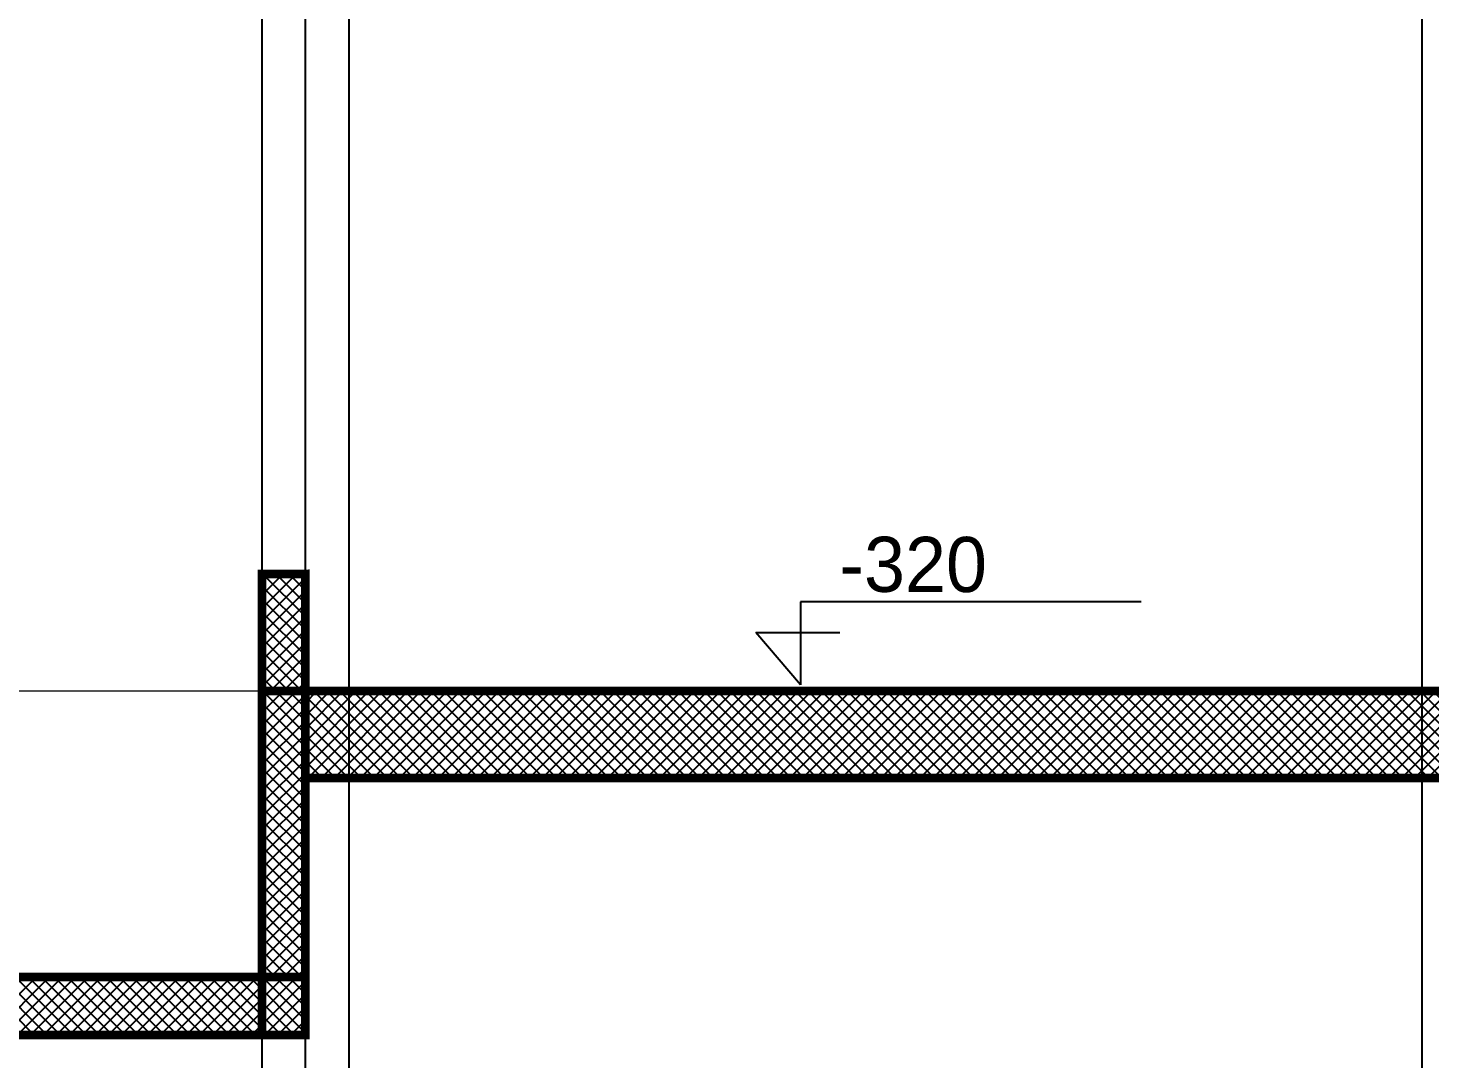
# Model space of a CAD drawing. Extents: x 250879 to 348495, y -51522 to -9360.
# Drawn here: x 281002 to 281485.6, y -30104 to -29748.3 of the extents above; entities that cross this region are included whole.
import ezdxf

# ---------------------------------------------------------------- set-up
doc = ezdxf.new("R2010")
doc.units = 0
for name, color, linetype in [('AXIS', 1, 'CONTINUOUS'), ('CURTAIN', 150, 'CONTINUOUS'), ('DOOR', 4, 'CONTINUOUS'), ('TEXT', 3, 'CONTINUOUS'), ('WALL', 7, 'CONTINUOUS')]:
    doc.layers.add(name, color=color, linetype=linetype)
doc.layers.add('VIS', color=8, linetype='CONTINUOUS', lineweight=18)
doc.styles.get("Standard").update_dxf_attribs({"font": 'sanss___.ttf', "height": 15})

# ---------------------------------------------------------------- blocks, each defined once
blk = doc.blocks.new('LIME')
at = {"layer": 'DOOR'}
for p, q in [((244592.98, -28820.3), (244475.41, -28820.3)), ((244475.41, -28820.3), (244475.41, -28849.03)), ((244475.41, -28849.03), (244460.01, -28830.91)), ((244460.01, -28830.91), (244489.02, -28830.91))]:
    blk.add_line(p, q, dxfattribs=at)

msp = doc.modelspace()

# ---------------------------------------------------------------- hatches: boundary and pattern name
at = {"layer": 'AXIS'}
h = msp.add_hatch(dxfattribs=at)
h.set_pattern_fill('ANSI37', color=256, style=0)
h.paths.add_polyline_path([(281097.67941, -29936.59558), (281082.67941, -29936.66325), (281082.67941, -29977.00774), (281097.67941, -29977.00774)])
h.paths.add_polyline_path([(281097.67941, -29977.00774), (281082.67941, -29977.00774), (281082.67941, -30075.69072), (281097.67941, -30075.69072)])
h.paths.add_polyline_path([(281097.67941, -30075.69072), (281082.67941, -30075.69072), (281082.67941, -30095.69072), (281097.67941, -30095.69072)])
h.paths.add_polyline_path([(281082.67941, -30075.69072), (280772.47313, -30075.69072), (280772.47313, -30095.69072), (281082.67941, -30095.69072)])
h = msp.add_hatch(dxfattribs=at)
h.set_pattern_fill('ANSI37', color=256, style=0)
h.set_pattern_definition([(45, (10887.426, -3560), (-2.24506403, 2.24506403), []), (135, (10887.426, -3560), (-2.24506403, -2.24506403), [])])
h.paths.add_polyline_path([(281097.67941, -29977.00774), (281097.67941, -30007.00774), (283913.00858, -30007.00774), (283913.00858, -29977.00774)])

# ---------------------------------------------------------------- linework, layer by layer
msp.add_line((281097.67941, -30425.43117), (281097.67941, -25587.93013), dxfattribs=at)
at = {"layer": 'CURTAIN', "linetype": 'Continuous'}
for p, q in [((281082.67941, -29657.00774), (281082.67941, -30297.00774)), ((281112.67941, -29657.00774), (281112.67941, -30297.00774)), ((281482.844, -29657.00774), (281482.844, -30297.00774))]:
    msp.add_line(p, q, dxfattribs=at)
at = {"layer": 'VIS', "ltscale": 0.0001}
msp.add_line((280450.27447, -29977.00774), (284658.39662, -29977.00774), dxfattribs=at)
at = {"layer": 'WALL', "linetype": 'Continuous', "const_width": 3}
for points in [[(281097.67941, -29977.00774), (281097.67941, -30095.69072), (281082.67941, -30095.69072), (281082.67941, -29977.00774), (281097.67941, -29977.00774), (281097.67941, -29936.59558), (281082.67941, -29936.66325), (281082.67941, -29977.00774)], [(283913.00858, -29977.00774), (281097.67941, -29977.00774)], [(283913.00858, -29977.00774), (281097.67941, -29977.00774)], [(281097.67941, -30007.00774), (283913.00858, -30007.00774), (283913.00858, -29977.00774)], [(281097.67941, -30075.69072), (280772.47313, -30075.69072)], [(281097.67941, -30095.69072), (280772.47313, -30095.69072)]]:
    msp.add_lwpolyline(points, dxfattribs=at)
at = {"layer": 'WALL', "linetype": 'Continuous'}
msp.add_lwpolyline([(281097.67941, -30007.00774), (283913.00858, -30007.00774), (283913.00858, -29977.00774), (281097.67941, -29977.00774)], dxfattribs=at)

# ---------------------------------------------------------------- block references
msp.add_blockref('LIME', (36793.0033, -1125.90159), dxfattribs=at)

# ---------------------------------------------------------------- texts
at = {"layer": 'TEXT', "insert": (281281.94179, -29923.76536), "char_height": 19.008, "width": 1279.0191168, "attachment_point": 1, "rotation": 359.8730545}
msp.add_mtext('{\\fStylus BT|b0|i0|c0|p34;-320}', dxfattribs=at)

doc.saveas('drawing.dxf')
